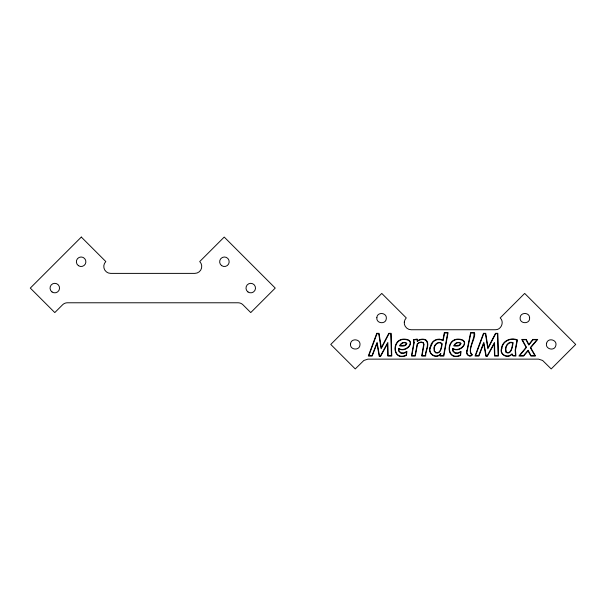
<?xml version="1.0" encoding="UTF-8"?>
<svg xmlns="http://www.w3.org/2000/svg" width="606" height="606" viewBox="0 0 606 606"><rect width="100%" height="100%" fill="white"/><g stroke="black" fill="none" stroke-linecap="round" stroke-linejoin="round"><path stroke-width="0.91" d="M350.51 344.026C349.707 350.116 359.729 350.988 359.994 344.859C360.797 338.769 350.776 337.898 350.51 344.026M376.841 317.695C376.038 323.778 386.06 324.657 386.325 318.521C387.128 312.438 377.106 311.56 376.841 317.695M529.621 317.688C530.424 324.415 519.319 324.271 520.13 317.688C520.342 312.075 529.409 312.075 529.621 317.695M404.285 322.044C403.748 325.998 407.179 329.838 411.171 329.747L495.291 329.74C501.215 330.028 504.578 321.907 500.185 317.915L524.682 293.418L575.7 344.435L551.21 368.933L542.612 360.456L538.537 359.131L367.918 359.138L363.85 360.464L355.252 368.933L330.762 344.443L381.772 293.425L406.27 317.915L404.929 319.809L404.285 322.044M398.498 348.367L398.718 351.169L400.937 353.2L403.808 353.306L406.49 352.109L406.156 355.169C392.271 361.327 391.726 338.496 404.732 339.466C417.004 340.367 405.899 353.2 398.498 348.367M398.824 348.806L399.051 351.041L401.051 352.866L403.725 352.965L406.921 351.366L406.474 355.434C392.014 362.047 391.014 338.201 404.74 339.118C417.246 339.852 406.815 353.51 398.824 348.806M452.629 348.367L452.856 351.169L455.076 353.2L457.939 353.306L460.628 352.109L460.287 355.169C446.41 361.327 445.857 338.496 458.871 339.466C471.142 340.367 460.037 353.2 452.629 348.367M452.955 348.806L453.182 351.041L455.189 352.866L457.863 352.965L461.06 351.366L460.605 355.434C446.145 362.047 445.152 338.201 458.871 339.118C471.377 339.852 460.954 353.51 452.955 348.806M505.442 348.912L506.002 352.487C511.547 355.411 512.684 345.867 513.115 342.579C508.957 340.943 505.677 345.132 505.442 348.912M505.783 348.95L506.252 352.237C511.388 354.752 512.191 345.837 512.706 342.875C508.835 341.473 506.033 345.541 505.783 348.95M413.83 342.678L411.429 356.01L415.315 356.01L417.526 344.087L419.291 342.769L421.261 342.337L423.086 342.852L423.692 344.397L421.662 356.01L425.677 356.01C425.329 351.162 430.593 343.746 425.768 339.784C423.117 338.633 419.761 338.989 417.526 340.898L417.17 339.034L413.383 339.731L413.83 342.678M414.178 342.67L411.845 355.661L415.027 355.661L417.208 343.905L419.14 342.458L421.261 341.989L423.321 342.579L424.041 344.382L422.079 355.661L425.389 355.661C425.011 351.003 430.116 343.935 425.594 340.087C422.867 338.898 419.488 339.474 417.292 341.489L416.898 339.443L413.792 340.011L414.178 342.67M434.025 347.897L434.123 351.003L435.684 352.889C440.857 354.449 441.698 347.208 442.183 343.776C439.524 340.201 433.964 344.14 434.025 347.897M434.373 347.95L434.457 350.904L435.828 352.563C440.691 353.972 441.289 347.011 441.812 343.852C439.221 340.784 434.328 344.549 434.373 347.95M429.987 347.685C427.571 353.828 435.896 359.472 440.274 354.457L439.979 356.01L443.834 356.01L448.069 332.626L444.319 332.626L442.895 340.155L439.517 339.118L437.426 339.307A8.552 8.552 0 0 0 432.472 342.155L431.313 343.784L429.987 347.685M430.336 347.738C427.745 354.222 437.199 359.335 440.842 353.328L440.403 355.661L443.547 355.661L447.652 332.974L444.607 332.974L443.153 340.655L441.289 339.769L437.494 339.648A8.211 8.211 0 0 0 432.737 342.39L430.336 347.738M501.495 348.298C499.056 354.73 507.586 359.131 511.911 354.351L513.009 355.904L515.933 356.01L515.517 350.063L517.433 339.89C510.797 337.103 502.329 340.754 501.495 348.298M501.836 348.352C499.405 354.737 508.017 358.699 512.017 353.813L513.153 355.578L515.501 355.661L515.176 350.018L517.032 340.148C510.646 337.542 502.632 341.163 501.836 348.352M466.938 350.579C464.969 354.313 470.029 358.373 472.528 354.707C466.203 351.079 476.498 337.731 474.453 332.626L470.612 332.626L466.938 350.579M467.287 350.624C465.809 353.563 468.946 357.479 471.779 355.093C467.112 349.829 474.786 339.375 474.028 332.974L470.892 332.974L467.287 350.624M406.414 343.708L405.156 345.215L400.127 345.609C401.074 343.322 404.104 341.731 406.285 343.299L406.414 343.708M406.77 343.685C406.081 346.587 401.854 346.276 399.566 345.882C400.551 343.193 404.066 341.14 406.581 343.094L406.77 343.685M460.545 343.708L459.295 345.215L454.265 345.609C455.212 343.322 458.242 341.731 460.424 343.299L460.545 343.708M460.901 343.685C460.219 346.587 455.992 346.276 453.705 345.882C454.689 343.193 458.204 341.14 460.719 343.094L460.901 343.685M546.604 343.201C544.756 349.064 554.475 351.662 555.808 345.67C557.649 339.815 547.938 337.209 546.604 343.208M376.758 333.323L368.334 356.01L372.22 356.01L376.977 343.602L379.22 356.32L380.629 356.32L387.522 343.731L387.779 356.01L391.779 356.01L391.128 333.323L388.802 333.323L381.31 347.708L379.015 333.323L376.758 333.323M377 333.671L368.834 355.661L371.986 355.661L377.099 342.314L379.507 355.972L380.424 355.972L387.84 342.428L388.12 355.661L391.423 355.661L390.794 333.671L389.014 333.671L381.136 348.798L378.72 333.671L377 333.671M483.467 333.323L475.036 356.01L478.929 356.01L483.679 343.602L485.929 356.32L487.338 356.32L494.223 343.731L494.488 356.01L498.48 356.01L497.837 333.323L495.511 333.323L488.019 347.708L485.724 333.323L483.467 333.323M483.702 333.671L475.536 355.661L478.687 355.661L483.8 342.314L486.217 355.972L487.126 355.972L494.541 342.428L494.829 355.661L498.124 355.661L497.496 333.671L495.723 333.671L487.838 348.798L485.429 333.671L483.702 333.671M532.841 339.421L528.849 344.458L526.235 339.421L521.713 339.421L526.106 347.352L518.895 356.01L523.66 356.01L528.076 350.851L530.803 356.01L535.522 356.01L530.704 347.677L537.719 339.421L532.841 339.421M533.015 339.769L528.788 345.087L526.023 339.769L522.296 339.769L526.523 347.389L519.63 355.661L523.501 355.661L528.144 350.238L531.007 355.661L534.924 355.661L530.288 347.639L536.969 339.769L533.015 339.769M81.318 237.067L30.3 288.085L54.798 312.582L62.562 304.81A6.931 6.931 0 0 1 67.463 302.78L238.082 302.78A6.931 6.931 0 0 1 242.976 304.803L250.748 312.575L275.238 288.077L224.22 237.067L199.73 261.557A6.931 6.931 0 0 1 194.829 273.382L110.709 273.389A6.931 6.931 0 0 1 105.808 261.557L81.318 237.067M221.682 265.655A4.765 4.765 0 0 0 229.159 262.163A4.765 4.765 0 0 0 222.402 257.436A4.765 4.765 0 0 0 221.682 265.655M78.394 265.655A4.765 4.765 0 0 0 85.87 262.171A4.765 4.765 0 0 0 79.113 257.436A4.765 4.765 0 0 0 78.394 265.655M248.013 291.986A4.765 4.765 0 0 0 255.49 288.494A4.765 4.765 0 0 0 248.733 283.767A4.765 4.765 0 0 0 248.013 291.986M52.063 291.986A4.765 4.765 0 0 0 59.539 288.501A4.765 4.765 0 0 0 52.783 283.767A4.765 4.765 0 0 0 52.063 291.986"/></g></svg>
